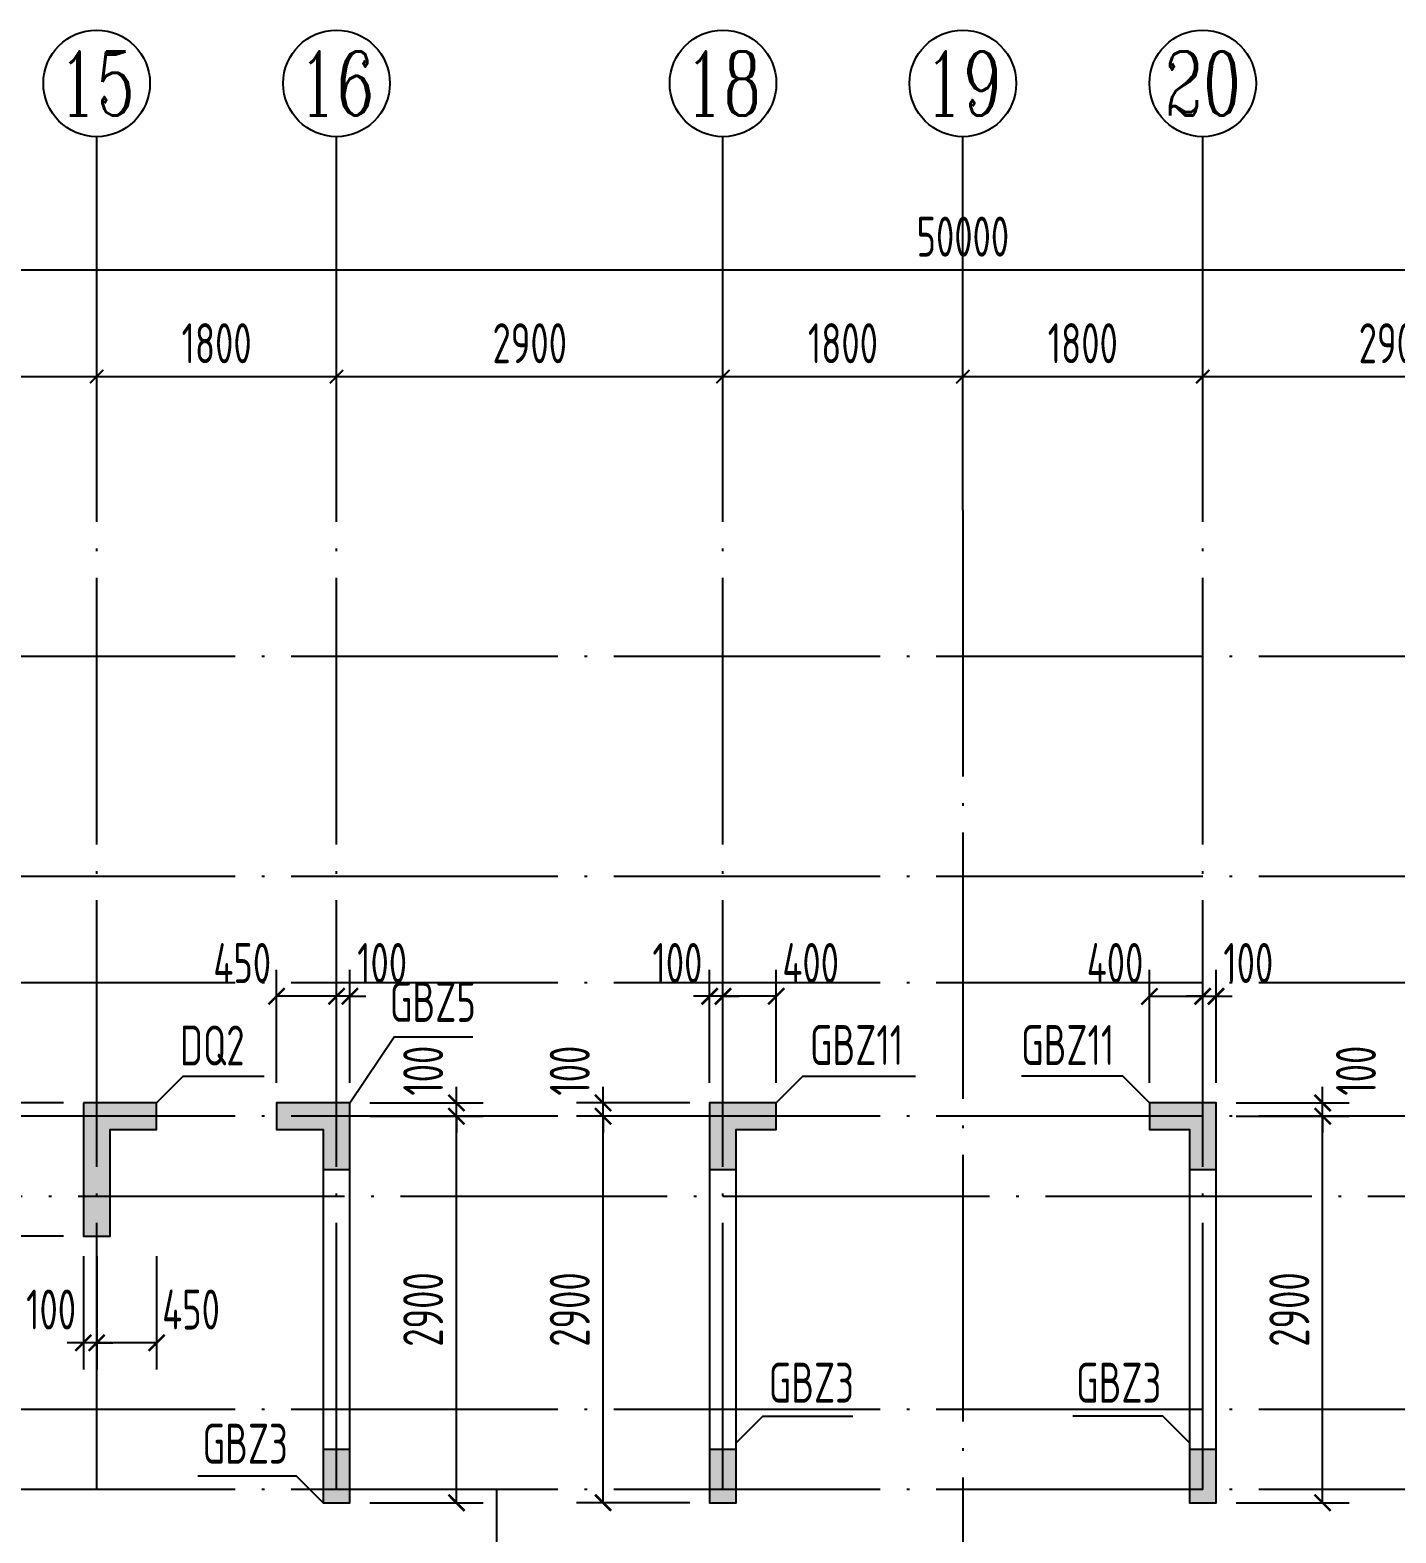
# Model space of a CAD drawing. Extents: x -1307975 to -76406, y -96289 to 379359.
# Drawn here: x -952963 to -942713, y 150276 to 161552 of the extents above; entities that cross this region are included whole.
import ezdxf
from ezdxf.enums import TextEntityAlignment as Align

# ---------------------------------------------------------------- set-up
doc = ezdxf.new("R2010")
doc.units = 0
doc.header["$LTSCALE"] = 1000
doc.linetypes.add('DOTE', pattern=[2.42, 2, -0.2, 0.02, -0.2])
doc.layers.get('0').update_dxf_attribs({"linetype": 'CONTINUOUS'})
doc.layers.get('DEFPOINTS').update_dxf_attribs({"linetype": 'CONTINUOUS'})
for name, color, linetype in [('A-AXIS', 1, 'CONTINUOUS'), ('A-DOTE', 10, 'DOTE'), ('AXIS_NUM', 7, 'CONTINUOUS'), ('S-Q墙实线', 6, 'CONTINUOUS'), ('S-Q墙标注', 3, 'CONTINUOUS'), ('S-X详图填充', 252, 'CONTINUOUS'), ('S-X详图实线', 4, 'CONTINUOUS'), ('S-Y一般标注', 3, 'CONTINUOUS'), ('S-Z柱编号', 6, 'CONTINUOUS')]:
    doc.layers.add(name, color=color, linetype=linetype)
doc.styles.add('TSSD_Axis', font='complex.shx', dxfattribs={"width": 0.7, "bigfont": 'hztxt.shx'})
doc.styles.add('TSSD_DIMENSION', font='Tssdeng.shx', dxfattribs={"width": 0.7, "bigfont": 'tssdchn.shx'})
doc.styles.add('TSSD_REIN', font='tssdeng.shx', dxfattribs={"width": 0.7, "height": 300, "bigfont": 'tssdchn.shx'})
doc.styles.add('结构文字', font='zstxt.shx', dxfattribs={"width": 0.7, "bigfont": 'zshz.shx'})
doc.dimstyles.new('STRUCK', dxfattribs={"dimtxt": 400, "dimasz": 121, "dimexe": 200, "dimexo": 150, "dimgap": 115, "dimtad": 1, "dimdec": 0, "dimdsep": 46, "dimtxsty": '结构文字', "dimblk": 'ARCHTICK', "dimcen": 400, "dimclrd": 3, "dimclre": 3, "dimclrt": 7, "dimadec": 0, "dimazin": 0, "dimtfac": 1, "dimtdec": 0, "dimtix": 1, "dimtmove": 2, "dimatfit": 3, "dimldrblk": '_DIMX', "dimfxl": 1, "dimtolj": 1, "dimtzin": 0, "dimarcsym": 0})
doc.dimstyles.new('TSSD_100_100', dxfattribs={"dimtxt": 300, "dimasz": 100, "dimexe": 100, "dimexo": 250, "dimgap": 100, "dimtad": 1, "dimdec": 0, "dimzin": 0, "dimdsep": 46, "dimtxsty": 'TSSD_DIMENSION', "dimblk": 'ARCHTICK', "dimcen": 0, "dimdle": 100, "dimclrt": 7, "dimadec": 0, "dimazin": 0, "dimtfac": 1, "dimtdec": 0, "dimtix": 1, "dimtmove": 2, "dimatfit": 3, "dimldrblk": 'ARCHTICK', "dimfxl": 1, "dimtolj": 1, "dimtzin": 0, "dimarcsym": 0})

# ---------------------------------------------------------------- blocks, each defined once
blk = doc.blocks.new('ts_axno')
at = {"color": 0, "linetype": 'ByBlock', "lineweight": -2}
blk.add_circle((0, 0), 0.5, dxfattribs=at)
at = {"color": 0, "linetype": 'ByBlock', "lineweight": -2, "style": 'TSSD_Axis', "width": 0.7}
blk.add_attdef('A', text='', height=0.6, dxfattribs=at).set_placement((0, 0), align=Align.MIDDLE_CENTER)
blk = doc.blocks.new('_ArchTick')
at = {"color": 0, "linetype": 'ByBlock', "const_width": 0.15}
blk.add_lwpolyline([(-0.5, -0.5), (0.5, 0.5)], dxfattribs=at)
blk = doc.blocks.new('*D271')
at = {"layer": 'DEFPOINTS', "color": 0, "transparency": 16777216}
for p in [(23100, 19250), (21400, 18250), (23100, 18250)]:
    blk.add_point(p, dxfattribs=at)
at = {"layer": 'S-Y一般标注', "color": 0, "lineweight": -2, "transparency": 16777216}
for p, q in [((21400, 18500), (21400, 19350)), ((23100, 18500), (23100, 19350)), ((21300, 19250), (23200, 19250))]:
    blk.add_line(p, q, dxfattribs=at)
at = {"layer": 'S-Y一般标注', "color": 0, "lineweight": -2, "transparency": 16777216, "xscale": 100, "yscale": 100, "zscale": 100, "rotation": 180}
blk.add_blockref('_ArchTick', (21400, 19250), dxfattribs=at)
at = {"layer": 'S-Y一般标注', "color": 0, "lineweight": -2, "transparency": 16777216, "xscale": 100, "yscale": 100, "zscale": 100}
blk.add_blockref('_ArchTick', (23100, 19250), dxfattribs=at)
at = {"layer": 'S-Y一般标注', "color": 7, "transparency": 16777216, "insert": (22250, 19500), "char_height": 300, "attachment_point": 5, "style": 'TSSD_DIMENSION'}
blk.add_mtext('\\A1;1700', dxfattribs=at)
blk = doc.blocks.new('*D272')
at = {"layer": 'DEFPOINTS', "color": 0, "transparency": 16777216}
for p in [(24900, 19250), (23100, 18250), (24900, 18250)]:
    blk.add_point(p, dxfattribs=at)
at = {"layer": 'S-Y一般标注', "color": 0, "lineweight": -2, "transparency": 16777216}
for p, q in [((23100, 18500), (23100, 19350)), ((24900, 18500), (24900, 19350)), ((23000, 19250), (25000, 19250))]:
    blk.add_line(p, q, dxfattribs=at)
at = {"layer": 'S-Y一般标注', "color": 0, "lineweight": -2, "transparency": 16777216, "xscale": 100, "yscale": 100, "zscale": 100, "rotation": 180}
blk.add_blockref('_ArchTick', (23100, 19250), dxfattribs=at)
at = {"layer": 'S-Y一般标注', "color": 0, "lineweight": -2, "transparency": 16777216, "xscale": 100, "yscale": 100, "zscale": 100}
blk.add_blockref('_ArchTick', (24900, 19250), dxfattribs=at)
at = {"layer": 'S-Y一般标注', "color": 7, "transparency": 16777216, "insert": (24000, 19500), "char_height": 300, "attachment_point": 5, "style": 'TSSD_DIMENSION'}
blk.add_mtext('\\A1;1800', dxfattribs=at)
blk = doc.blocks.new('*D273')
at = {"layer": 'DEFPOINTS', "color": 0, "transparency": 16777216}
for p in [(27800, 19250), (24900, 18250), (27800, 18250)]:
    blk.add_point(p, dxfattribs=at)
at = {"layer": 'S-Y一般标注', "color": 0, "lineweight": -2, "transparency": 16777216}
for p, q in [((24900, 18500), (24900, 19350)), ((27800, 18500), (27800, 19350)), ((24800, 19250), (27900, 19250))]:
    blk.add_line(p, q, dxfattribs=at)
at = {"layer": 'S-Y一般标注', "color": 0, "lineweight": -2, "transparency": 16777216, "xscale": 100, "yscale": 100, "zscale": 100, "rotation": 180}
blk.add_blockref('_ArchTick', (24900, 19250), dxfattribs=at)
at = {"layer": 'S-Y一般标注', "color": 0, "lineweight": -2, "transparency": 16777216, "xscale": 100, "yscale": 100, "zscale": 100}
blk.add_blockref('_ArchTick', (27800, 19250), dxfattribs=at)
at = {"layer": 'S-Y一般标注', "color": 7, "transparency": 16777216, "insert": (26350, 19500), "char_height": 300, "attachment_point": 5, "style": 'TSSD_DIMENSION'}
blk.add_mtext('\\A1;2900', dxfattribs=at)
blk = doc.blocks.new('*D274')
at = {"layer": 'DEFPOINTS', "color": 0, "transparency": 16777216}
for p in [(29600, 19250), (27800, 18250), (29600, 18250)]:
    blk.add_point(p, dxfattribs=at)
at = {"layer": 'S-Y一般标注', "color": 0, "lineweight": -2, "transparency": 16777216}
for p, q in [((27800, 18500), (27800, 19350)), ((29600, 18500), (29600, 19350)), ((27700, 19250), (29700, 19250))]:
    blk.add_line(p, q, dxfattribs=at)
at = {"layer": 'S-Y一般标注', "color": 0, "lineweight": -2, "transparency": 16777216, "xscale": 100, "yscale": 100, "zscale": 100, "rotation": 180}
blk.add_blockref('_ArchTick', (27800, 19250), dxfattribs=at)
at = {"layer": 'S-Y一般标注', "color": 0, "lineweight": -2, "transparency": 16777216, "xscale": 100, "yscale": 100, "zscale": 100}
blk.add_blockref('_ArchTick', (29600, 19250), dxfattribs=at)
at = {"layer": 'S-Y一般标注', "color": 7, "transparency": 16777216, "insert": (28700, 19500), "char_height": 300, "attachment_point": 5, "style": 'TSSD_DIMENSION'}
blk.add_mtext('\\A1;1800', dxfattribs=at)
blk = doc.blocks.new('*D275')
at = {"layer": 'DEFPOINTS', "color": 0, "transparency": 16777216}
for p in [(31400, 19250), (29600, 18250), (31400, 18250)]:
    blk.add_point(p, dxfattribs=at)
at = {"layer": 'S-Y一般标注', "color": 0, "lineweight": -2, "transparency": 16777216}
for p, q in [((29600, 18500), (29600, 19350)), ((31400, 18500), (31400, 19350)), ((29500, 19250), (31500, 19250))]:
    blk.add_line(p, q, dxfattribs=at)
at = {"layer": 'S-Y一般标注', "color": 0, "lineweight": -2, "transparency": 16777216, "xscale": 100, "yscale": 100, "zscale": 100, "rotation": 180}
blk.add_blockref('_ArchTick', (29600, 19250), dxfattribs=at)
at = {"layer": 'S-Y一般标注', "color": 0, "lineweight": -2, "transparency": 16777216, "xscale": 100, "yscale": 100, "zscale": 100}
blk.add_blockref('_ArchTick', (31400, 19250), dxfattribs=at)
at = {"layer": 'S-Y一般标注', "color": 7, "transparency": 16777216, "insert": (30500, 19500), "char_height": 300, "attachment_point": 5, "style": 'TSSD_DIMENSION'}
blk.add_mtext('\\A1;1800', dxfattribs=at)
blk = doc.blocks.new('*D276')
at = {"layer": 'DEFPOINTS', "color": 0, "transparency": 16777216}
for p in [(34300, 19250), (31400, 18250), (34300, 18250)]:
    blk.add_point(p, dxfattribs=at)
at = {"layer": 'S-Y一般标注', "color": 0, "lineweight": -2, "transparency": 16777216}
for p, q in [((31400, 18500), (31400, 19350)), ((34300, 18500), (34300, 19350)), ((31300, 19250), (34400, 19250))]:
    blk.add_line(p, q, dxfattribs=at)
at = {"layer": 'S-Y一般标注', "color": 0, "lineweight": -2, "transparency": 16777216, "xscale": 100, "yscale": 100, "zscale": 100, "rotation": 180}
blk.add_blockref('_ArchTick', (31400, 19250), dxfattribs=at)
at = {"layer": 'S-Y一般标注', "color": 0, "lineweight": -2, "transparency": 16777216, "xscale": 100, "yscale": 100, "zscale": 100}
blk.add_blockref('_ArchTick', (34300, 19250), dxfattribs=at)
at = {"layer": 'S-Y一般标注', "color": 7, "transparency": 16777216, "insert": (32850, 19500), "char_height": 300, "attachment_point": 5, "style": 'TSSD_DIMENSION'}
blk.add_mtext('\\A1;2900', dxfattribs=at)
blk = doc.blocks.new('*D286')
at = {"layer": 'DEFPOINTS', "color": 0, "transparency": 16777216}
for p in [(54600, 20050), (4600, 18250), (54600, 18250)]:
    blk.add_point(p, dxfattribs=at)
at = {"layer": 'S-Y一般标注', "color": 0, "lineweight": -2, "transparency": 16777216}
for p, q in [((4600, 18500), (4600, 20150)), ((54600, 18500), (54600, 20150)), ((4500, 20050), (54700, 20050))]:
    blk.add_line(p, q, dxfattribs=at)
at = {"layer": 'S-Y一般标注', "color": 0, "lineweight": -2, "transparency": 16777216, "xscale": 100, "yscale": 100, "zscale": 100, "rotation": 180}
blk.add_blockref('_ArchTick', (4600, 20050), dxfattribs=at)
at = {"layer": 'S-Y一般标注', "color": 0, "lineweight": -2, "transparency": 16777216, "xscale": 100, "yscale": 100, "zscale": 100}
blk.add_blockref('_ArchTick', (54600, 20050), dxfattribs=at)
at = {"layer": 'S-Y一般标注', "color": 7, "transparency": 16777216, "insert": (29600, 20300), "char_height": 300, "attachment_point": 5, "style": 'TSSD_DIMENSION'}
blk.add_mtext('\\A1;50000', dxfattribs=at)
blk = doc.blocks.new('*D1446')
at = {"layer": 'DEFPOINTS', "color": 0, "transparency": 16777216}
for p in [(-948663, 153402), (-947863, 153402), (-947863, 150502)]:
    blk.add_point(p, dxfattribs=at)
at = {"layer": 'S-Q墙标注', "color": 3, "lineweight": -2, "transparency": 16777216}
for p, q in [((-948013, 153402), (-948863, 153402)), ((-948663, 150502), (-948663, 153402)), ((-948013, 150502), (-948863, 150502))]:
    blk.add_line(p, q, dxfattribs=at)
at = {"layer": 'S-Q墙标注', "color": 3, "lineweight": -2, "transparency": 16777216, "xscale": 121, "yscale": 121, "zscale": 121}
for p, rotation in [((-948663, 153402), 90), ((-948663, 150502), 270)]:
    blk.add_blockref('_ArchTick', p, dxfattribs=dict(at, rotation=rotation))
at = {"layer": 'S-Q墙标注', "color": 7, "transparency": 16777216, "insert": (-948913, 151952), "char_height": 300, "attachment_point": 5, "rotation": 90, "style": 'TSSD_REIN'}
blk.add_mtext('\\A1;2900', dxfattribs=at)
blk = doc.blocks.new('_DIMX')
blk.add_line((-150, 0), (150, 0))
at = {"const_width": 50}
blk.add_lwpolyline([(-70, -70), (70, 70)], dxfattribs=at)
blk = doc.blocks.new('*D1447')
at = {"layer": 'DEFPOINTS', "color": 0, "transparency": 16777216}
for p in [(-948663, 153502), (-947863, 153502), (-947863, 153402)]:
    blk.add_point(p, dxfattribs=at)
at = {"layer": 'S-Q墙标注', "color": 3, "lineweight": -2, "transparency": 16777216}
for p, q in [((-948663, 153502), (-948663, 153623)), ((-948013, 153502), (-948863, 153502)), ((-948663, 153402), (-948663, 153502)), ((-948013, 153402), (-948863, 153402)), ((-948663, 153402), (-948663, 153281))]:
    blk.add_line(p, q, dxfattribs=at)
at = {"layer": 'S-Q墙标注', "color": 3, "lineweight": -2, "transparency": 16777216, "xscale": 121, "yscale": 121, "zscale": 121}
for p, rotation in [((-948663, 153502), 270), ((-948663, 153402), 90)]:
    blk.add_blockref('_ArchTick', p, dxfattribs=dict(at, rotation=rotation))
at = {"layer": 'S-Q墙标注', "color": 7, "transparency": 16777216, "insert": (-948913, 153744), "char_height": 300, "attachment_point": 5, "rotation": 90, "style": 'TSSD_REIN'}
blk.add_mtext('\\A1;100', dxfattribs=at)
blk = doc.blocks.new('*D1448')
at = {"layer": 'DEFPOINTS', "color": 0, "transparency": 16777216}
for p in [(-947763, 154302), (-947763, 153502), (-947363, 153502)]:
    blk.add_point(p, dxfattribs=at)
at = {"layer": 'S-Q墙标注', "color": 3, "lineweight": -2, "transparency": 16777216}
for p, q in [((-947763, 153652), (-947763, 154502)), ((-947363, 153652), (-947363, 154502)), ((-947363, 154302), (-947763, 154302))]:
    blk.add_line(p, q, dxfattribs=at)
at = {"layer": 'S-Q墙标注', "color": 3, "lineweight": -2, "transparency": 16777216, "xscale": 121, "yscale": 121, "zscale": 121, "rotation": 180}
blk.add_blockref('_ArchTick', (-947763, 154302), dxfattribs=at)
at = {"layer": 'S-Q墙标注', "color": 3, "lineweight": -2, "transparency": 16777216, "xscale": 121, "yscale": 121, "zscale": 121}
blk.add_blockref('_ArchTick', (-947363, 154302), dxfattribs=at)
at = {"layer": 'S-Q墙标注', "color": 7, "transparency": 16777216, "insert": (-947105, 154552), "char_height": 300, "attachment_point": 5, "style": 'TSSD_REIN'}
blk.add_mtext('\\A1;400', dxfattribs=at)
blk = doc.blocks.new('*D1449')
at = {"layer": 'DEFPOINTS', "color": 0, "transparency": 16777216}
for p in [(-947863, 154302), (-947863, 153502), (-947763, 153502)]:
    blk.add_point(p, dxfattribs=at)
at = {"layer": 'S-Q墙标注', "color": 3, "lineweight": -2, "transparency": 16777216}
for p, q in [((-947863, 153652), (-947863, 154502)), ((-947763, 153652), (-947763, 154502)), ((-947863, 154302), (-947984, 154302)), ((-947763, 154302), (-947863, 154302)), ((-947763, 154302), (-947642, 154302))]:
    blk.add_line(p, q, dxfattribs=at)
at = {"layer": 'S-Q墙标注', "color": 3, "lineweight": -2, "transparency": 16777216, "xscale": 121, "yscale": 121, "zscale": 121}
blk.add_blockref('_ArchTick', (-947863, 154302), dxfattribs=at)
at = {"layer": 'S-Q墙标注', "color": 3, "lineweight": -2, "transparency": 16777216, "xscale": 121, "yscale": 121, "zscale": 121, "rotation": 180}
blk.add_blockref('_ArchTick', (-947763, 154302), dxfattribs=at)
at = {"layer": 'S-Q墙标注', "color": 7, "transparency": 16777216, "insert": (-948105, 154552), "char_height": 300, "attachment_point": 5, "style": 'TSSD_REIN'}
blk.add_mtext('\\A1;100', dxfattribs=at)
blk = doc.blocks.new('*D1450')
at = {"layer": 'DEFPOINTS', "color": 0, "transparency": 16777216}
for p in [(-950563, 153402), (-949763, 153402), (-950563, 150502)]:
    blk.add_point(p, dxfattribs=at)
at = {"layer": 'S-Q墙标注', "color": 3, "lineweight": -2, "transparency": 16777216}
for p, q in [((-950413, 153402), (-949563, 153402)), ((-949763, 150502), (-949763, 153402)), ((-950413, 150502), (-949563, 150502))]:
    blk.add_line(p, q, dxfattribs=at)
at = {"layer": 'S-Q墙标注', "color": 3, "lineweight": -2, "transparency": 16777216, "xscale": 121, "yscale": 121, "zscale": 121}
for p, rotation in [((-949763, 153402), 90), ((-949763, 150502), 270)]:
    blk.add_blockref('_ArchTick', p, dxfattribs=dict(at, rotation=rotation))
at = {"layer": 'S-Q墙标注', "color": 7, "transparency": 16777216, "insert": (-950013, 151952), "char_height": 300, "attachment_point": 5, "rotation": 90, "style": 'TSSD_REIN'}
blk.add_mtext('\\A1;2900', dxfattribs=at)
blk = doc.blocks.new('*D1451')
at = {"layer": 'DEFPOINTS', "color": 0, "transparency": 16777216}
for p in [(-950563, 153502), (-949763, 153502), (-950563, 153402)]:
    blk.add_point(p, dxfattribs=at)
at = {"layer": 'S-Q墙标注', "color": 3, "lineweight": -2, "transparency": 16777216}
for p, q in [((-949763, 153502), (-949763, 153623)), ((-950413, 153502), (-949563, 153502)), ((-949763, 153402), (-949763, 153502)), ((-950413, 153402), (-949563, 153402)), ((-949763, 153402), (-949763, 153281))]:
    blk.add_line(p, q, dxfattribs=at)
at = {"layer": 'S-Q墙标注', "color": 3, "lineweight": -2, "transparency": 16777216, "xscale": 121, "yscale": 121, "zscale": 121}
for p, rotation in [((-949763, 153502), 270), ((-949763, 153402), 90)]:
    blk.add_blockref('_ArchTick', p, dxfattribs=dict(at, rotation=rotation))
at = {"layer": 'S-Q墙标注', "color": 7, "transparency": 16777216, "insert": (-950013, 153744), "char_height": 300, "attachment_point": 5, "rotation": 90, "style": 'TSSD_REIN'}
blk.add_mtext('\\A1;100', dxfattribs=at)
blk = doc.blocks.new('*D1452')
at = {"layer": 'DEFPOINTS', "color": 0, "transparency": 16777216}
for p in [(-950663, 154302), (-950663, 153502), (-950563, 153502)]:
    blk.add_point(p, dxfattribs=at)
at = {"layer": 'S-Q墙标注', "color": 3, "lineweight": -2, "transparency": 16777216}
for p, q in [((-950663, 153652), (-950663, 154502)), ((-950563, 153652), (-950563, 154502)), ((-950663, 154302), (-950784, 154302)), ((-950563, 154302), (-950663, 154302)), ((-950563, 154302), (-950442, 154302))]:
    blk.add_line(p, q, dxfattribs=at)
at = {"layer": 'S-Q墙标注', "color": 3, "lineweight": -2, "transparency": 16777216, "xscale": 121, "yscale": 121, "zscale": 121}
blk.add_blockref('_ArchTick', (-950663, 154302), dxfattribs=at)
at = {"layer": 'S-Q墙标注', "color": 3, "lineweight": -2, "transparency": 16777216, "xscale": 121, "yscale": 121, "zscale": 121, "rotation": 180}
blk.add_blockref('_ArchTick', (-950563, 154302), dxfattribs=at)
at = {"layer": 'S-Q墙标注', "color": 7, "transparency": 16777216, "insert": (-950321, 154552), "char_height": 300, "attachment_point": 5, "style": 'TSSD_REIN'}
blk.add_mtext('\\A1;100', dxfattribs=at)
blk = doc.blocks.new('*D1453')
at = {"layer": 'DEFPOINTS', "color": 0, "transparency": 16777216}
for p in [(-951113, 154302), (-951113, 153502), (-950663, 153502)]:
    blk.add_point(p, dxfattribs=at)
at = {"layer": 'S-Q墙标注', "color": 3, "lineweight": -2, "transparency": 16777216}
for p, q in [((-951113, 153652), (-951113, 154502)), ((-950663, 153652), (-950663, 154502)), ((-950663, 154302), (-951113, 154302))]:
    blk.add_line(p, q, dxfattribs=at)
at = {"layer": 'S-Q墙标注', "color": 3, "lineweight": -2, "transparency": 16777216, "xscale": 121, "yscale": 121, "zscale": 121, "rotation": 180}
blk.add_blockref('_ArchTick', (-951113, 154302), dxfattribs=at)
at = {"layer": 'S-Q墙标注', "color": 3, "lineweight": -2, "transparency": 16777216, "xscale": 121, "yscale": 121, "zscale": 121}
blk.add_blockref('_ArchTick', (-950663, 154302), dxfattribs=at)
at = {"layer": 'S-Q墙标注', "color": 7, "transparency": 16777216, "insert": (-951371, 154552), "char_height": 300, "attachment_point": 5, "style": 'TSSD_REIN'}
blk.add_mtext('\\A1;450', dxfattribs=at)
blk = doc.blocks.new('*D1454')
at = {"layer": 'DEFPOINTS', "color": 0, "transparency": 16777216}
for p in [(-953363, 153402), (-952563, 153402), (-952563, 152502)]:
    blk.add_point(p, dxfattribs=at)
at = {"layer": 'S-Q墙标注', "color": 3, "lineweight": -2, "transparency": 16777216}
for p, q in [((-952713, 153402), (-953563, 153402)), ((-953363, 152502), (-953363, 153402)), ((-952713, 152502), (-953563, 152502))]:
    blk.add_line(p, q, dxfattribs=at)
at = {"layer": 'S-Q墙标注', "color": 3, "lineweight": -2, "transparency": 16777216, "xscale": 121, "yscale": 121, "zscale": 121}
for p, rotation in [((-953363, 153402), 90), ((-953363, 152502), 270)]:
    blk.add_blockref('_ArchTick', p, dxfattribs=dict(at, rotation=rotation))
at = {"layer": 'S-Q墙标注', "color": 7, "transparency": 16777216, "insert": (-953613, 152952), "char_height": 300, "attachment_point": 5, "rotation": 90, "style": 'TSSD_REIN'}
blk.add_mtext('\\A1;900', dxfattribs=at)
blk = doc.blocks.new('*D1455')
at = {"layer": 'DEFPOINTS', "color": 0, "transparency": 16777216}
for p in [(-953363, 153502), (-952563, 153502), (-952563, 153402)]:
    blk.add_point(p, dxfattribs=at)
at = {"layer": 'S-Q墙标注', "color": 3, "lineweight": -2, "transparency": 16777216}
for p, q in [((-953363, 153502), (-953363, 153623)), ((-952713, 153502), (-953563, 153502)), ((-953363, 153402), (-953363, 153502)), ((-952713, 153402), (-953563, 153402)), ((-953363, 153402), (-953363, 153281))]:
    blk.add_line(p, q, dxfattribs=at)
at = {"layer": 'S-Q墙标注', "color": 3, "lineweight": -2, "transparency": 16777216, "xscale": 121, "yscale": 121, "zscale": 121}
for p, rotation in [((-953363, 153502), 270), ((-953363, 153402), 90)]:
    blk.add_blockref('_ArchTick', p, dxfattribs=dict(at, rotation=rotation))
at = {"layer": 'S-Q墙标注', "color": 7, "transparency": 16777216, "insert": (-953613, 153744), "char_height": 300, "attachment_point": 5, "rotation": 90, "style": 'TSSD_REIN'}
blk.add_mtext('\\A1;100', dxfattribs=at)
blk = doc.blocks.new('*D1456')
at = {"layer": 'DEFPOINTS', "color": 0, "transparency": 16777216}
for p in [(-952463, 152502), (-952013, 152502), (-952463, 151702)]:
    blk.add_point(p, dxfattribs=at)
at = {"layer": 'S-Q墙标注', "color": 3, "lineweight": -2, "transparency": 16777216}
for p, q in [((-952463, 152352), (-952463, 151502)), ((-952013, 152352), (-952013, 151502)), ((-952013, 151702), (-952463, 151702))]:
    blk.add_line(p, q, dxfattribs=at)
at = {"layer": 'S-Q墙标注', "color": 3, "lineweight": -2, "transparency": 16777216, "xscale": 121, "yscale": 121, "zscale": 121, "rotation": 180}
blk.add_blockref('_ArchTick', (-952463, 151702), dxfattribs=at)
at = {"layer": 'S-Q墙标注', "color": 3, "lineweight": -2, "transparency": 16777216, "xscale": 121, "yscale": 121, "zscale": 121}
blk.add_blockref('_ArchTick', (-952013, 151702), dxfattribs=at)
at = {"layer": 'S-Q墙标注', "color": 7, "transparency": 16777216, "insert": (-951755, 151952), "char_height": 300, "attachment_point": 5, "style": 'TSSD_REIN'}
blk.add_mtext('\\A1;450', dxfattribs=at)
blk = doc.blocks.new('*D1457')
at = {"layer": 'DEFPOINTS', "color": 0, "transparency": 16777216}
for p in [(-952563, 152502), (-952463, 152502), (-952563, 151702)]:
    blk.add_point(p, dxfattribs=at)
at = {"layer": 'S-Q墙标注', "color": 3, "lineweight": -2, "transparency": 16777216}
for p, q in [((-952563, 152352), (-952563, 151502)), ((-952463, 152352), (-952463, 151502)), ((-952563, 151702), (-952684, 151702)), ((-952463, 151702), (-952563, 151702)), ((-952463, 151702), (-952342, 151702))]:
    blk.add_line(p, q, dxfattribs=at)
at = {"layer": 'S-Q墙标注', "color": 3, "lineweight": -2, "transparency": 16777216, "xscale": 121, "yscale": 121, "zscale": 121}
blk.add_blockref('_ArchTick', (-952563, 151702), dxfattribs=at)
at = {"layer": 'S-Q墙标注', "color": 3, "lineweight": -2, "transparency": 16777216, "xscale": 121, "yscale": 121, "zscale": 121, "rotation": 180}
blk.add_blockref('_ArchTick', (-952463, 151702), dxfattribs=at)
at = {"layer": 'S-Q墙标注', "color": 7, "transparency": 16777216, "insert": (-952805, 151952), "char_height": 300, "attachment_point": 5, "style": 'TSSD_REIN'}
blk.add_mtext('\\A1;100', dxfattribs=at)
blk = doc.blocks.new('*D1517')
at = {"layer": 'DEFPOINTS', "color": 0, "transparency": 16777216}
for p in [(-944063, 153402), (-943263, 153402), (-944063, 150502)]:
    blk.add_point(p, dxfattribs=at)
at = {"layer": 'S-Q墙标注', "color": 3, "lineweight": -2, "transparency": 16777216}
for p, q in [((-943913, 153402), (-943063, 153402)), ((-943263, 150502), (-943263, 153402)), ((-943913, 150502), (-943063, 150502))]:
    blk.add_line(p, q, dxfattribs=at)
at = {"layer": 'S-Q墙标注', "color": 3, "lineweight": -2, "transparency": 16777216, "xscale": 121, "yscale": 121, "zscale": 121}
for p, rotation in [((-943263, 153402), 90), ((-943263, 150502), 270)]:
    blk.add_blockref('_ArchTick', p, dxfattribs=dict(at, rotation=rotation))
at = {"layer": 'S-Q墙标注', "color": 7, "transparency": 16777216, "insert": (-943513, 151952), "char_height": 300, "attachment_point": 5, "rotation": 90, "style": 'TSSD_REIN'}
blk.add_mtext('\\A1;2900', dxfattribs=at)
blk = doc.blocks.new('*D1518')
at = {"layer": 'DEFPOINTS', "color": 0, "transparency": 16777216}
for p in [(-944063, 153502), (-943263, 153502), (-944063, 153402)]:
    blk.add_point(p, dxfattribs=at)
at = {"layer": 'S-Q墙标注', "color": 3, "lineweight": -2, "transparency": 16777216}
for p, q in [((-943263, 153502), (-943263, 153623)), ((-943913, 153502), (-943063, 153502)), ((-943263, 153402), (-943263, 153502)), ((-943913, 153402), (-943063, 153402)), ((-943263, 153402), (-943263, 153281))]:
    blk.add_line(p, q, dxfattribs=at)
at = {"layer": 'S-Q墙标注', "color": 3, "lineweight": -2, "transparency": 16777216, "xscale": 121, "yscale": 121, "zscale": 121}
for p, rotation in [((-943263, 153502), 270), ((-943263, 153402), 90)]:
    blk.add_blockref('_ArchTick', p, dxfattribs=dict(at, rotation=rotation))
at = {"layer": 'S-Q墙标注', "color": 7, "transparency": 16777216, "insert": (-943013, 153744), "char_height": 300, "attachment_point": 5, "rotation": 90, "style": 'TSSD_REIN'}
blk.add_mtext('\\A1;100', dxfattribs=at)
blk = doc.blocks.new('*D1519')
at = {"layer": 'DEFPOINTS', "color": 0, "transparency": 16777216}
for p in [(-944163, 154302), (-944563, 153502), (-944163, 153502)]:
    blk.add_point(p, dxfattribs=at)
at = {"layer": 'S-Q墙标注', "color": 3, "lineweight": -2, "transparency": 16777216}
for p, q in [((-944563, 153652), (-944563, 154502)), ((-944163, 153652), (-944163, 154502)), ((-944563, 154302), (-944163, 154302))]:
    blk.add_line(p, q, dxfattribs=at)
at = {"layer": 'S-Q墙标注', "color": 3, "lineweight": -2, "transparency": 16777216, "xscale": 121, "yscale": 121, "zscale": 121, "rotation": 180}
blk.add_blockref('_ArchTick', (-944563, 154302), dxfattribs=at)
at = {"layer": 'S-Q墙标注', "color": 3, "lineweight": -2, "transparency": 16777216, "xscale": 121, "yscale": 121, "zscale": 121}
blk.add_blockref('_ArchTick', (-944163, 154302), dxfattribs=at)
at = {"layer": 'S-Q墙标注', "color": 7, "transparency": 16777216, "insert": (-944821, 154552), "char_height": 300, "attachment_point": 5, "style": 'TSSD_REIN'}
blk.add_mtext('\\A1;400', dxfattribs=at)
blk = doc.blocks.new('*D1520')
at = {"layer": 'DEFPOINTS', "color": 0, "transparency": 16777216}
for p in [(-944063, 154302), (-944163, 153502), (-944063, 153502)]:
    blk.add_point(p, dxfattribs=at)
at = {"layer": 'S-Q墙标注', "color": 3, "lineweight": -2, "transparency": 16777216}
for p, q in [((-944163, 153652), (-944163, 154502)), ((-944063, 153652), (-944063, 154502)), ((-944163, 154302), (-944284, 154302)), ((-944163, 154302), (-944063, 154302)), ((-944063, 154302), (-943942, 154302))]:
    blk.add_line(p, q, dxfattribs=at)
at = {"layer": 'S-Q墙标注', "color": 3, "lineweight": -2, "transparency": 16777216, "xscale": 121, "yscale": 121, "zscale": 121}
blk.add_blockref('_ArchTick', (-944163, 154302), dxfattribs=at)
at = {"layer": 'S-Q墙标注', "color": 3, "lineweight": -2, "transparency": 16777216, "xscale": 121, "yscale": 121, "zscale": 121, "rotation": 180}
blk.add_blockref('_ArchTick', (-944063, 154302), dxfattribs=at)
at = {"layer": 'S-Q墙标注', "color": 7, "transparency": 16777216, "insert": (-943821, 154552), "char_height": 300, "attachment_point": 5, "style": 'TSSD_REIN'}
blk.add_mtext('\\A1;100', dxfattribs=at)
blk = doc.blocks.new('20210726.16395156')
at = {"layer": 'A-AXIS'}
for p, q in [((23100, 18249.9), (23100, 21049.9)), ((24900, 18249.9), (24900, 21049.9)), ((27800, 18249.9), (27800, 21049.9)), ((29600, 18249.9), (29600, 21049.9)), ((31400, 18249.9), (31400, 21049.9))]:
    blk.add_line(p, q, dxfattribs=at)
at = {"layer": 'A-DOTE'}
for p, q in [((23100, 10900), (23100, 18249.9)), ((24900, 10900), (24900, 18249.9)), ((27800, 10900), (27800, 18249.9)), ((29600, 18249.9), (29600, 3600)), ((31400, 10900), (31400, 18249.9)), ((55600, 17150), (3600, 17150)), ((55600, 15500), (3600, 15500)), ((55600, 14700), (3600, 14700)), ((55600, 13700), (3600, 13700)), ((3600, 13100.3), (55600, 13100.3)), ((55600, 11500), (3600, 11500)), ((55600, 10900), (3600, 10900)), ((26100, 10900), (26100, 3600))]:
    blk.add_line(p, q, dxfattribs=at)
at = {"layer": 'A-AXIS'}
ref = blk.add_blockref('ts_axno', (23100, 21449.9), dxfattribs=dict(at, xscale=800, yscale=800, zscale=800))
ref.add_attrib('9', '15', dxfattribs={"layer": 'AXIS_NUM', "height": 480, "style": 'TSSD_Axis', "width": 0.7}).set_placement((23100, 21449.9), align=Align.MIDDLE_CENTER)
ref = blk.add_blockref('ts_axno', (24900, 21449.9), dxfattribs=dict(at, xscale=800, yscale=800, zscale=800))
ref.add_attrib('10', '16', dxfattribs={"layer": 'AXIS_NUM', "height": 480, "style": 'TSSD_Axis', "width": 0.7}).set_placement((24900, 21449.9), align=Align.MIDDLE_CENTER)
ref = blk.add_blockref('ts_axno', (27800, 21449.9), dxfattribs=dict(at, xscale=800, yscale=800, zscale=800))
ref.add_attrib('11', '18', dxfattribs={"layer": 'AXIS_NUM', "height": 480, "style": 'TSSD_Axis', "width": 0.7}).set_placement((27800, 21449.9), align=Align.MIDDLE_CENTER)
ref = blk.add_blockref('ts_axno', (29600, 21449.9), dxfattribs=dict(at, xscale=800, yscale=800, zscale=800))
ref.add_attrib('12', '19', dxfattribs={"layer": 'AXIS_NUM', "height": 480, "style": 'TSSD_Axis', "width": 0.7}).set_placement((29600, 21449.9), align=Align.MIDDLE_CENTER)
ref = blk.add_blockref('ts_axno', (31400, 21449.9), dxfattribs=dict(at, xscale=800, yscale=800, zscale=800))
ref.add_attrib('13', '20', dxfattribs={"layer": 'AXIS_NUM', "height": 480, "style": 'TSSD_Axis', "width": 0.7}).set_placement((31400, 21449.9), align=Align.MIDDLE_CENTER)
at = {"layer": 'S-Y一般标注'}
for base, p1, p2, picture, middle in [((54600, 20049.9), (4600, 18249.9), (54600, 18249.9), '*D286', (29600, 20299.9)), ((23100, 19249.9), (21400, 18249.9), (23100, 18249.9), '*D271', (22250, 19499.9)), ((24900, 19249.9), (23100, 18249.9), (24900, 18249.9), '*D272', (24000, 19499.9)), ((27800, 19249.9), (24900, 18249.9), (27800, 18249.9), '*D273', (26350, 19499.9)), ((29600, 19249.9), (27800, 18249.9), (29600, 18249.9), '*D274', (28700, 19499.9)), ((31400, 19249.9), (29600, 18249.9), (31400, 18249.9), '*D275', (30500, 19499.9)), ((34300, 19249.9), (31400, 18249.9), (34300, 18249.9), '*D276', (32850, 19499.9))]:
    dim = blk.add_linear_dim(base=base, p1=p1, p2=p2, dimstyle='TSSD_100_100', dxfattribs=at)
    dim.commit()
    dim.dimension.update_dxf_attribs({"geometry": picture, "text_midpoint": middle})

msp = doc.modelspace()

# ---------------------------------------------------------------- hatches: boundary and pattern name
at = {"layer": 'S-X详图填充'}
h = msp.add_hatch(color=256, dxfattribs=at)
h.dxf.hatch_style = 1
h.paths.add_polyline_path([(-952562.98, 153502.31), (-952562.98, 152502.31), (-952362.98, 152502.31), (-952362.98, 153302.31), (-952013.07, 153302.31), (-952013.07, 153502.31)])
h = msp.add_hatch(color=256, dxfattribs=at)
h.dxf.hatch_style = 1
h.paths.add_polyline_path([(-950762.99, 153002.31), (-950562.99, 153002.31), (-950562.99, 153502.31), (-951112.99, 153502.31), (-951112.99, 153302.31), (-950762.99, 153302.31)])
h = msp.add_hatch(color=256, dxfattribs=at)
h.dxf.hatch_style = 1
h.paths.add_polyline_path([(-947862.99, 153002.31), (-947662.99, 153002.31), (-947662.99, 153302.31), (-947363.07, 153302.31), (-947363.07, 153502.31), (-947862.99, 153502.31)])
h = msp.add_hatch(color=256, dxfattribs=at)
h.dxf.hatch_style = 1
h.paths.add_polyline_path([(-944262.97, 153002.31), (-944062.97, 153002.31), (-944062.97, 153502.31), (-944562.88, 153502.31), (-944562.88, 153302.31), (-944262.97, 153302.31)])
h = msp.add_hatch(color=256, dxfattribs=at)
h.dxf.hatch_style = 1
h.paths.add_polyline_path([(-950562.99, 150902.31), (-950762.99, 150902.31), (-950762.99, 150502.31), (-950562.99, 150502.31)])
h = msp.add_hatch(color=256, dxfattribs=at)
h.dxf.hatch_style = 1
h.paths.add_polyline_path([(-947662.99, 150902.31), (-947862.99, 150902.31), (-947862.99, 150502.31), (-947662.99, 150502.31)])
h = msp.add_hatch(color=256, dxfattribs=at)
h.dxf.hatch_style = 1
h.paths.add_polyline_path([(-944062.96, 150902.31), (-944262.96, 150902.31), (-944262.96, 150502.31), (-944062.96, 150502.31)])

# ---------------------------------------------------------------- linework, layer by layer
at = {"layer": 'S-Q墙实线'}
for points in [[(-952562.98, 153502.31), (-952562.98, 152502.31), (-952362.98, 152502.31), (-952362.98, 153302.31), (-952013.07, 153302.31), (-952013.07, 153502.31)], [(-950562.99, 153502.31), (-951112.99, 153502.31), (-951112.99, 153302.31), (-950762.99, 153302.31), (-950762.99, 150502.31), (-950562.99, 150502.31)], [(-947862.99, 153502.31), (-947862.99, 150502.31), (-947662.99, 150502.31), (-947662.99, 153302.31), (-947363.07, 153302.31), (-947363.07, 153502.31)], [(-944062.97, 153502.31), (-944562.88, 153502.31), (-944562.88, 153302.31), (-944262.97, 153302.31), (-944262.96, 150502.31), (-944062.96, 150502.31)]]:
    msp.add_lwpolyline(points, close=True, dxfattribs=at)
at = {"layer": 'S-X详图实线'}
for points in [[(-952562.98, 153502.31), (-952562.98, 152502.31), (-952362.98, 152502.31), (-952362.98, 153302.31), (-952013.07, 153302.31), (-952013.07, 153502.31), (-952562.98, 153502.31)], [(-950762.99, 153002.31), (-950562.99, 153002.31), (-950562.99, 153502.31), (-951112.99, 153502.31), (-951112.99, 153302.31), (-950762.99, 153302.31), (-950762.99, 153002.31)], [(-947862.99, 153002.31), (-947662.99, 153002.31), (-947662.99, 153302.31), (-947363.07, 153302.31), (-947363.07, 153502.31), (-947862.99, 153502.31), (-947862.99, 153002.31)], [(-944262.97, 153002.31), (-944062.97, 153002.31), (-944062.97, 153502.31), (-944562.88, 153502.31), (-944562.88, 153302.31), (-944262.97, 153302.31), (-944262.97, 153002.31)], [(-950562.99, 150902.31), (-950762.99, 150902.31), (-950762.99, 150502.31), (-950562.99, 150502.31), (-950562.99, 150902.31)], [(-947662.99, 150902.31), (-947862.99, 150902.31), (-947862.99, 150502.31), (-947662.99, 150502.31), (-947662.99, 150902.31)], [(-944062.96, 150902.31), (-944262.96, 150902.31), (-944262.96, 150502.31), (-944062.96, 150502.31), (-944062.96, 150902.31)]]:
    msp.add_lwpolyline(points, close=True, dxfattribs=at)
at = {"layer": 'S-Z柱编号', "color": 7}
for points in [[(-950562.99, 153502.31), (-950230.55, 153998.94), (-949640.71, 153998.94)], [(-952013.07, 153502.31), (-951813.07, 153702.31), (-951207.06, 153702.31)], [(-947363.07, 153502.31), (-947163.07, 153702.31), (-946318.99, 153702.31)], [(-944562.88, 153502.31), (-944762.88, 153702.31), (-945523.01, 153702.31)], [(-947662.99, 150952.31), (-947462.99, 151152.31), (-946789.47, 151152.31)], [(-944262.96, 150952.31), (-944462.96, 151152.31), (-945136.49, 151152.31)], [(-950762.99, 150502.31), (-950962.99, 150702.31), (-951703.32, 150702.31)]]:
    msp.add_lwpolyline(points, dxfattribs=at)

# ---------------------------------------------------------------- block references
at = {"layer": 'A-DOTE'}
msp.add_blockref('20210726.16395156', (-975562.98, 139702.26), dxfattribs=at)

# ---------------------------------------------------------------- texts
at = {"layer": 'S-Z柱编号', "color": 7, "style": 'TSSD_REIN', "width": 0.7}
for s, p in [('GBZ5', (-950262.99, 154020.49)), ('DQ2', (-951837.75, 153693.05)), ('GBZ11', (-947110.72, 153696.48)), ('GBZ11', (-945526.28, 153696.48)), ('GBZ3', (-947420.14, 151162.9)), ('GBZ3', (-945113.57, 151162.9)), ('GBZ3', (-951668.76, 150705.03))]:
    msp.add_text(s, height=300, dxfattribs=at).set_placement(p, align=Align.BOTTOM_LEFT)

# ---------------------------------------------------------------- dimensions: what is measured, and where the dimension line sits
at = {"layer": 'S-Q墙标注'}
for base, p1, p2, angle, picture, middle in [((-951112.99, 154302.31), (-950662.98, 153502.31), (-951112.99, 153502.31), 180, '*D1453', (-951371.06, 154552.31)), ((-950662.98, 154302.31), (-950562.99, 153502.31), (-950662.98, 153502.31), 180, '*D1452', (-950321.06, 154552.31)), ((-947862.99, 154302.31), (-947762.98, 153502.31), (-947862.99, 153502.31), 180, '*D1449', (-948104.91, 154552.31)), ((-947762.98, 154302.31), (-947363.07, 153502.31), (-947762.98, 153502.31), 180, '*D1448', (-947104.99, 154552.31)), ((-953362.99, 153502.31), (-952562.99, 153402.31), (-952562.99, 153502.31), 90, '*D1455', (-953612.99, 153744.23)), ((-949762.99, 153502.31), (-950562.99, 153402.31), (-950562.99, 153502.31), 90, '*D1451', (-950012.99, 153744.23)), ((-948662.99, 153502.31), (-947862.99, 153402.31), (-947862.99, 153502.31), 90, '*D1447', (-948912.99, 153744.23)), ((-943262.97, 153502.31), (-944062.97, 153402.31), (-944062.97, 153502.31), 90, '*D1518', (-943012.97, 153744.23)), ((-952562.99, 151702.31), (-952462.98, 152502.31), (-952562.99, 152502.31), 180, '*D1457', (-952804.91, 151952.31)), ((-952462.98, 151702.31), (-952013.07, 152502.31), (-952462.98, 152502.31), 180, '*D1456', (-951754.99, 151952.31))]:
    dim = msp.add_linear_dim(base=base, p1=p1, p2=p2, angle=angle, dimstyle='STRUCK', override={"dimtxt": 300, "dimgap": 100, "dimtxsty": 'TSSD_REIN'}, dxfattribs=at)
    dim.commit()
    dim.dimension.update_dxf_attribs({"geometry": picture, "text_midpoint": middle, "dimtype": 160})
for base, p1, p2, picture, middle in [((-944162.98, 154302.31), (-944562.88, 153502.31), (-944162.98, 153502.31), '*D1519', (-944820.96, 154552.31)), ((-944062.97, 154302.31), (-944162.98, 153502.31), (-944062.97, 153502.31), '*D1520', (-943821.04, 154552.31))]:
    dim = msp.add_linear_dim(base=base, p1=p1, p2=p2, dimstyle='STRUCK', override={"dimtxt": 300, "dimgap": 100, "dimtxsty": 'TSSD_REIN'}, dxfattribs=at)
    dim.commit()
    dim.dimension.update_dxf_attribs({"geometry": picture, "text_midpoint": middle, "dimtype": 160})
for base, p1, p2, picture, middle in [((-953362.99, 153402.31), (-952562.99, 152502.31), (-952562.99, 153402.31), '*D1454', (-953612.99, 152952.31)), ((-949762.99, 153402.31), (-950562.99, 150502.31), (-950562.99, 153402.31), '*D1450', (-950012.99, 151952.31)), ((-948662.99, 153402.31), (-947862.99, 150502.31), (-947862.99, 153402.31), '*D1446', (-948912.99, 151952.31)), ((-943262.97, 153402.31), (-944062.97, 150502.31), (-944062.97, 153402.31), '*D1517', (-943512.97, 151952.31))]:
    dim = msp.add_linear_dim(base=base, p1=p1, p2=p2, angle=90, dimstyle='STRUCK', override={"dimtxt": 300, "dimgap": 100, "dimtxsty": 'TSSD_REIN'}, dxfattribs=at)
    dim.commit()
    dim.dimension.update_dxf_attribs({"geometry": picture, "text_midpoint": middle})

doc.saveas('drawing.dxf')
